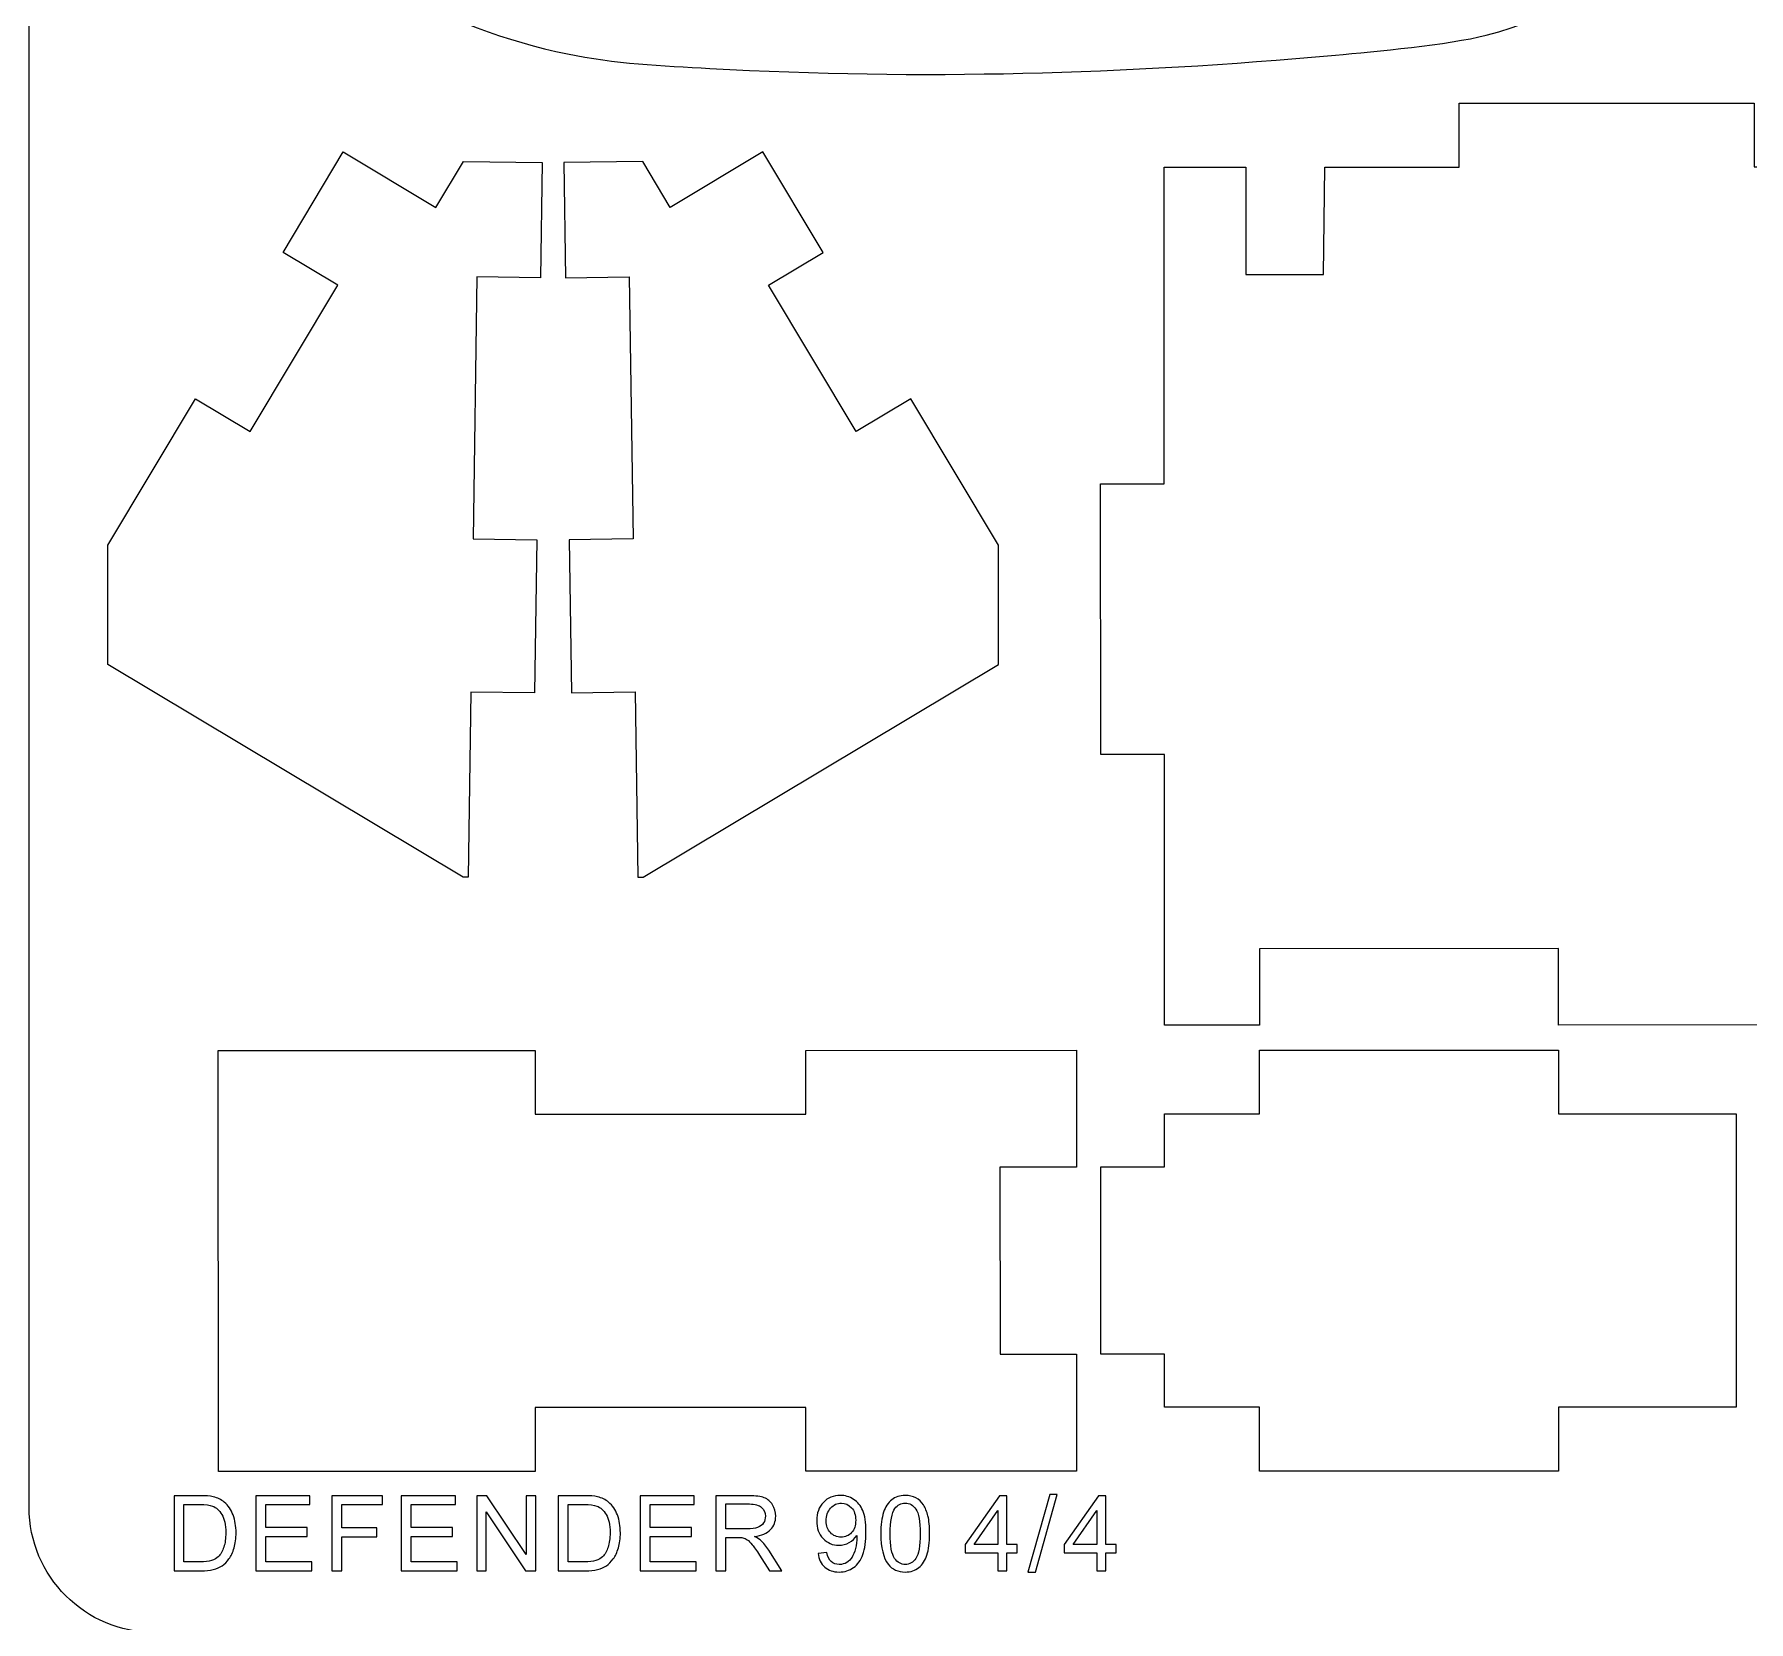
# Model space of a CAD drawing. Header units: centimetres. Extents: x -129.3 to -71.3, y -1.4 to 86.6.
# Drawn here: x -100.24 to -93.38, y 42.67 to 49.02 of the extents above; entities that cross this region are included whole.
import ezdxf

# ---------------------------------------------------------------- set-up
doc = ezdxf.new("R2010")
doc.units = ezdxf.units.CM
doc.header["$MEASUREMENT"] = 0
doc.layers.add('Camada 1', color=7, linetype='Continuous')

msp = doc.modelspace()

# ---------------------------------------------------------------- linework, layer by layer
at = {"layer": 'Camada 1', "color": 250, "lineweight": 20}
msp.add_open_spline([(-99.75825, 42.62823), (-100.03324, 42.62823), (-100.25825, 42.85323), (-100.25825, 43.12824), (-100.25825, 43.12824), (-100.25825, 43.12824), (-100.25825, 86.12825), (-100.25825, 86.12825), (-100.25825, 86.12825), (-100.25825, 86.40325), (-100.03324, 86.62825), (-99.75825, 86.62825), (-99.75825, 86.62825), (-99.75825, 86.62825), (-71.75824, 86.62825), (-71.75824, 86.62825), (-71.75824, 86.62825), (-71.48325, 86.62825), (-71.25825, 86.40325), (-71.25825, 86.12825), (-71.25825, 86.12825), (-71.25825, 86.12825), (-71.25825, 43.12824), (-71.25825, 43.12824), (-71.25825, 43.12824), (-71.25825, 42.85323), (-71.48325, 42.62823), (-71.75824, 42.62823)], degree=3, knots=[0, 0, 0, 0, 0.125, 0.125, 0.125, 0.125, 0.25, 0.25, 0.25, 0.25, 0.375, 0.375, 0.375, 0.375, 0.5, 0.5, 0.5, 0.5, 0.625, 0.625, 0.625, 0.625, 0.75, 0.75, 0.75, 0.75, 1, 1, 1, 1], dxfattribs=at)
at = {"layer": 'Camada 1', "lineweight": 9}
for points, knots in [([(-92.74323, 51.22337), (-92.81194, 51.03541), (-93.09892, 50.22603), (-93.17125, 50.07232), (-93.17125, 50.07232), (-93.40329, 49.57924), (-93.90003, 49.1514), (-94.43329, 49.01428), (-94.43329, 49.01428), (-94.58618, 48.97497), (-94.87643, 48.94927), (-95.03631, 48.93428), (-95.03631, 48.93428), (-95.87909, 48.85867), (-96.69083, 48.83453), (-97.53641, 48.88128), (-97.53641, 48.88128), (-97.72705, 48.89182), (-97.91904, 48.90039), (-98.10643, 48.93928), (-98.10643, 48.93928), (-98.59286, 49.04024), (-99.07221, 49.29158), (-99.34047, 49.72331), (-99.34047, 49.72331), (-99.77746, 50.4266), (-99.88606, 51.16203), (-100.1265, 51.9264), (-100.1265, 51.9264), (-100.1265, 51.9264), (-100.2165, 52.20542), (-100.2165, 52.20542), (-100.2165, 52.20542), (-100.00034, 52.19788), (-99.82675, 52.16559), (-99.67349, 51.99341), (-99.67349, 51.99341), (-99.37769, 51.6611), (-99.30975, 50.96957), (-99.08346, 50.53634), (-99.08346, 50.53634), (-98.81789, 50.0279), (-98.48561, 49.69659), (-97.91242, 49.60631), (-97.91242, 49.60631), (-97.28891, 49.5081), (-95.33524, 49.46508), (-94.7023, 49.60431), (-94.7023, 49.60431), (-94.26679, 49.70011), (-93.8938, 49.94965), (-93.65826, 50.33033), (-93.65826, 50.33033), (-93.57725, 50.46125), (-93.49654, 50.65629), (-93.44526, 50.80235), (-93.44526, 50.80235), (-93.36348, 51.05739), (-93.40008, 51.2005), (-93.14625, 51.35937), (-93.14625, 51.35937), (-92.97173, 51.4686), (-92.85537, 51.47205), (-92.65723, 51.49138), (-92.65723, 51.49138), (-92.65723, 51.49138), (-92.74323, 51.22337), (-92.74323, 51.22337)], [0, 0, 0, 0, 0.0555556, 0.0555556, 0.0555556, 0.0555556, 0.1111111, 0.1111111, 0.1111111, 0.1111111, 0.1666667, 0.1666667, 0.1666667, 0.1666667, 0.2222222, 0.2222222, 0.2222222, 0.2222222, 0.2777778, 0.2777778, 0.2777778, 0.2777778, 0.3333333, 0.3333333, 0.3333333, 0.3333333, 0.3888889, 0.3888889, 0.3888889, 0.3888889, 0.4444444, 0.4444444, 0.4444444, 0.4444444, 0.5, 0.5, 0.5, 0.5, 0.5555556, 0.5555556, 0.5555556, 0.5555556, 0.6111111, 0.6111111, 0.6111111, 0.6111111, 0.6666667, 0.6666667, 0.6666667, 0.6666667, 0.7222222, 0.7222222, 0.7222222, 0.7222222, 0.7777778, 0.7777778, 0.7777778, 0.7777778, 0.8333333, 0.8333333, 0.8333333, 0.8333333, 0.8888889, 0.8888889, 0.8888889, 0.8888889, 1, 1, 1, 1]), ([(-89.30662, 46.69323), (-89.30662, 46.69323), (-89.30737, 48.48868), (-89.30737, 48.48868), (-89.30737, 48.48868), (-89.30737, 48.48868), (-90.62003, 48.4883), (-90.62003, 48.4883), (-90.62003, 48.4883), (-90.62003, 48.4883), (-90.6201, 48.74328), (-90.6201, 48.74328), (-90.6201, 48.74328), (-90.6201, 48.74328), (-91.51426, 48.74302), (-91.51426, 48.74302), (-91.51426, 48.74302), (-91.51426, 48.74302), (-91.51419, 48.48804), (-91.51419, 48.48804), (-91.51419, 48.48804), (-91.51419, 48.48804), (-93.36166, 48.48751), (-93.36166, 48.48751), (-93.36166, 48.48751), (-93.36166, 48.48751), (-93.36191, 48.74249), (-93.36191, 48.74249), (-93.36191, 48.74249), (-93.36191, 48.74249), (-94.5413, 48.74189), (-94.5413, 48.74189), (-94.5413, 48.74189), (-94.5413, 48.74189), (-94.54117, 48.48692), (-94.54117, 48.48692), (-94.54117, 48.48692), (-94.54117, 48.48692), (-95.07818, 48.48664), (-95.07818, 48.48664), (-95.07818, 48.48664), (-95.07818, 48.48664), (-95.08406, 48.0579), (-95.08406, 48.0579), (-95.08406, 48.0579), (-95.08406, 48.0579), (-95.39362, 48.05774), (-95.39362, 48.05774), (-95.39362, 48.05774), (-95.39362, 48.05774), (-95.39384, 48.48649), (-95.39384, 48.48649), (-95.39384, 48.48649), (-95.39384, 48.48649), (-95.72057, 48.48632), (-95.72057, 48.48632), (-95.72057, 48.48632), (-95.72057, 48.48632), (-95.72041, 47.22022), (-95.72041, 47.22022), (-95.72041, 47.22022), (-95.72041, 47.22022), (-95.97539, 47.22003), (-95.97539, 47.22003), (-95.97539, 47.22003), (-95.97539, 47.22003), (-95.97455, 46.13791), (-95.97455, 46.13791), (-95.97455, 46.13791), (-95.97455, 46.13791), (-95.71958, 46.13811), (-95.71958, 46.13811), (-95.71958, 46.13811), (-95.71958, 46.13811), (-95.71887, 45.05599), (-95.71887, 45.05599), (-95.71887, 45.05599), (-95.71887, 45.05599), (-95.33987, 45.05612), (-95.33987, 45.05612), (-95.33987, 45.05612), (-95.33987, 45.05612), (-95.34002, 45.36209), (-95.34002, 45.36209), (-95.34002, 45.36209), (-95.34002, 45.36209), (-94.14401, 45.36271), (-94.14401, 45.36271), (-94.14401, 45.36271), (-94.14401, 45.36271), (-94.14385, 45.05674), (-94.14385, 45.05674), (-94.14385, 45.05674), (-94.14385, 45.05674), (-93.20337, 45.05725), (-93.20337, 45.05725), (-93.20337, 45.05725), (-93.20337, 45.05725), (-92.69389, 45.63821), (-92.69389, 45.63821), (-92.69389, 45.63821), (-92.69389, 45.63821), (-92.8856, 45.80632), (-92.8856, 45.80632), (-92.8856, 45.80632), (-92.8856, 45.80632), (-92.62571, 46.10269), (-92.62571, 46.10269), (-92.62571, 46.10269), (-92.62571, 46.10269), (-92.434, 45.93458), (-92.434, 45.93458), (-92.434, 45.93458), (-92.434, 45.93458), (-91.56022, 46.93165), (-91.56022, 46.93165), (-91.56022, 46.93165), (-91.56022, 46.93165), (-91.31553, 46.92821), (-91.31553, 46.92821), (-91.31553, 46.92821), (-91.31553, 46.92821), (-91.31205, 47.18274), (-91.31205, 47.18274), (-91.31205, 47.18274), (-91.31205, 47.18274), (-91.18973, 47.18079), (-91.18973, 47.18079), (-91.18973, 47.18079), (-91.18973, 47.18079), (-91.18613, 47.43653), (-91.18613, 47.43653), (-91.18613, 47.43653), (-91.18613, 47.43653), (-90.69654, 47.42971), (-90.69654, 47.42971), (-90.69654, 47.42971), (-90.69654, 47.42971), (-90.7, 47.17396), (-90.7, 47.17396), (-90.7, 47.17396), (-90.7, 47.17396), (-90.57758, 47.1725), (-90.57758, 47.1725), (-90.57758, 47.1725), (-90.57758, 47.1725), (-90.5812, 46.91754), (-90.5812, 46.91754), (-90.5812, 46.91754), (-90.5812, 46.91754), (-90.33628, 46.91458), (-90.33628, 46.91458), (-90.33628, 46.91458), (-90.33628, 46.91458), (-90.06222, 46.69514), (-90.06222, 46.69514), (-90.06222, 46.69514), (-90.06222, 46.69514), (-89.90285, 46.89476), (-89.90285, 46.89476), (-89.90285, 46.89476), (-89.90285, 46.89476), (-89.62847, 46.67571), (-89.62847, 46.67571), (-89.62847, 46.67571), (-89.62847, 46.67571), (-89.78784, 46.4761), (-89.78784, 46.4761), (-89.78784, 46.4761), (-89.78784, 46.4761), (-89.51345, 46.25705), (-89.51345, 46.25705), (-89.51345, 46.25705), (-89.51345, 46.25705), (-89.32258, 46.49614), (-89.32258, 46.49614), (-89.32258, 46.49614), (-89.32258, 46.49614), (-89.30662, 46.69323), (-89.30662, 46.69323)], [0, 0, 0, 0, 0.0217391, 0.0217391, 0.0217391, 0.0217391, 0.0434783, 0.0434783, 0.0434783, 0.0434783, 0.0652174, 0.0652174, 0.0652174, 0.0652174, 0.0869565, 0.0869565, 0.0869565, 0.0869565, 0.1086957, 0.1086957, 0.1086957, 0.1086957, 0.1304348, 0.1304348, 0.1304348, 0.1304348, 0.1521739, 0.1521739, 0.1521739, 0.1521739, 0.173913, 0.173913, 0.173913, 0.173913, 0.1956522, 0.1956522, 0.1956522, 0.1956522, 0.2173913, 0.2173913, 0.2173913, 0.2173913, 0.2391304, 0.2391304, 0.2391304, 0.2391304, 0.2608696, 0.2608696, 0.2608696, 0.2608696, 0.2826087, 0.2826087, 0.2826087, 0.2826087, 0.3043478, 0.3043478, 0.3043478, 0.3043478, 0.326087, 0.326087, 0.326087, 0.326087, 0.3478261, 0.3478261, 0.3478261, 0.3478261, 0.3695652, 0.3695652, 0.3695652, 0.3695652, 0.3913043, 0.3913043, 0.3913043, 0.3913043, 0.4130435, 0.4130435, 0.4130435, 0.4130435, 0.4347826, 0.4347826, 0.4347826, 0.4347826, 0.4565217, 0.4565217, 0.4565217, 0.4565217, 0.4782609, 0.4782609, 0.4782609, 0.4782609, 0.5, 0.5, 0.5, 0.5, 0.5217391, 0.5217391, 0.5217391, 0.5217391, 0.5434783, 0.5434783, 0.5434783, 0.5434783, 0.5652174, 0.5652174, 0.5652174, 0.5652174, 0.5869565, 0.5869565, 0.5869565, 0.5869565, 0.6086957, 0.6086957, 0.6086957, 0.6086957, 0.6304348, 0.6304348, 0.6304348, 0.6304348, 0.6521739, 0.6521739, 0.6521739, 0.6521739, 0.673913, 0.673913, 0.673913, 0.673913, 0.6956522, 0.6956522, 0.6956522, 0.6956522, 0.7173913, 0.7173913, 0.7173913, 0.7173913, 0.7391304, 0.7391304, 0.7391304, 0.7391304, 0.7608696, 0.7608696, 0.7608696, 0.7608696, 0.7826087, 0.7826087, 0.7826087, 0.7826087, 0.8043478, 0.8043478, 0.8043478, 0.8043478, 0.826087, 0.826087, 0.826087, 0.826087, 0.8478261, 0.8478261, 0.8478261, 0.8478261, 0.8695652, 0.8695652, 0.8695652, 0.8695652, 0.8913043, 0.8913043, 0.8913043, 0.8913043, 0.9130435, 0.9130435, 0.9130435, 0.9130435, 0.9347826, 0.9347826, 0.9347826, 0.9347826, 0.9565217, 0.9565217, 0.9565217, 0.9565217, 1, 1, 1, 1]), ([(-99.94352, 46.49812), (-99.94352, 46.49812), (-98.52302, 45.64796), (-98.52302, 45.64796), (-98.52302, 45.64796), (-98.52302, 45.64796), (-98.50292, 45.64796), (-98.50292, 45.64796), (-98.50292, 45.64796), (-98.50292, 45.64796), (-98.49223, 46.3882), (-98.49223, 46.3882), (-98.49223, 46.3882), (-98.49223, 46.3882), (-98.23728, 46.38451), (-98.23728, 46.38451), (-98.23728, 46.38451), (-98.23728, 46.38451), (-98.22845, 46.99639), (-98.22845, 46.99639), (-98.22845, 46.99639), (-98.22845, 46.99639), (-98.48339, 47.00007), (-98.48339, 47.00007), (-98.48339, 47.00007), (-98.48339, 47.00007), (-98.46826, 48.04789), (-98.46826, 48.04789), (-98.46826, 48.04789), (-98.46826, 48.04789), (-98.21331, 48.04422), (-98.21331, 48.04422), (-98.21331, 48.04422), (-98.21331, 48.04422), (-98.20666, 48.50467), (-98.20666, 48.50467), (-98.20666, 48.50467), (-98.20666, 48.50467), (-98.52224, 48.50872), (-98.52224, 48.50872), (-98.52224, 48.50872), (-98.52224, 48.50872), (-98.63188, 48.32554), (-98.63188, 48.32554), (-98.63188, 48.32554), (-98.63188, 48.32554), (-99.0024, 48.54729), (-99.0024, 48.54729), (-99.0024, 48.54729), (-99.0024, 48.54729), (-99.24302, 48.14525), (-99.24302, 48.14525), (-99.24302, 48.14525), (-99.24302, 48.14525), (-99.02423, 48.01431), (-99.02423, 48.01431), (-99.02423, 48.01431), (-99.02423, 48.01431), (-99.37448, 47.42908), (-99.37448, 47.42908), (-99.37448, 47.42908), (-99.37448, 47.42908), (-99.59327, 47.56002), (-99.59327, 47.56002), (-99.59327, 47.56002), (-99.59327, 47.56002), (-99.94352, 46.97479), (-99.94352, 46.97479), (-99.94352, 46.97479), (-99.94352, 46.97479), (-99.94352, 46.49812), (-99.94352, 46.49812)], [0, 0, 0, 0, 0.0526316, 0.0526316, 0.0526316, 0.0526316, 0.1052632, 0.1052632, 0.1052632, 0.1052632, 0.1578947, 0.1578947, 0.1578947, 0.1578947, 0.2105263, 0.2105263, 0.2105263, 0.2105263, 0.2631579, 0.2631579, 0.2631579, 0.2631579, 0.3157895, 0.3157895, 0.3157895, 0.3157895, 0.3684211, 0.3684211, 0.3684211, 0.3684211, 0.4210526, 0.4210526, 0.4210526, 0.4210526, 0.4736842, 0.4736842, 0.4736842, 0.4736842, 0.5263158, 0.5263158, 0.5263158, 0.5263158, 0.5789474, 0.5789474, 0.5789474, 0.5789474, 0.6315789, 0.6315789, 0.6315789, 0.6315789, 0.6842105, 0.6842105, 0.6842105, 0.6842105, 0.7368421, 0.7368421, 0.7368421, 0.7368421, 0.7894737, 0.7894737, 0.7894737, 0.7894737, 0.8421053, 0.8421053, 0.8421053, 0.8421053, 0.8947368, 0.8947368, 0.8947368, 0.8947368, 1, 1, 1, 1]), ([(-96.38349, 46.49849), (-96.38349, 46.49849), (-97.80399, 45.64833), (-97.80399, 45.64833), (-97.80399, 45.64833), (-97.80399, 45.64833), (-97.82409, 45.64833), (-97.82409, 45.64833), (-97.82409, 45.64833), (-97.82409, 45.64833), (-97.83478, 46.38856), (-97.83478, 46.38856), (-97.83478, 46.38856), (-97.83478, 46.38856), (-98.08973, 46.38488), (-98.08973, 46.38488), (-98.08973, 46.38488), (-98.08973, 46.38488), (-98.09856, 46.99676), (-98.09856, 46.99676), (-98.09856, 46.99676), (-98.09856, 46.99676), (-97.84362, 47.00044), (-97.84362, 47.00044), (-97.84362, 47.00044), (-97.84362, 47.00044), (-97.85874, 48.04826), (-97.85874, 48.04826), (-97.85874, 48.04826), (-97.85874, 48.04826), (-98.1137, 48.04459), (-98.1137, 48.04459), (-98.1137, 48.04459), (-98.1137, 48.04459), (-98.12035, 48.50504), (-98.12035, 48.50504), (-98.12035, 48.50504), (-98.12035, 48.50504), (-97.80476, 48.50909), (-97.80476, 48.50909), (-97.80476, 48.50909), (-97.80476, 48.50909), (-97.69513, 48.32591), (-97.69513, 48.32591), (-97.69513, 48.32591), (-97.69513, 48.32591), (-97.3246, 48.54766), (-97.3246, 48.54766), (-97.3246, 48.54766), (-97.3246, 48.54766), (-97.08399, 48.14562), (-97.08399, 48.14562), (-97.08399, 48.14562), (-97.08399, 48.14562), (-97.30277, 48.01468), (-97.30277, 48.01468), (-97.30277, 48.01468), (-97.30277, 48.01468), (-96.95253, 47.42945), (-96.95253, 47.42945), (-96.95253, 47.42945), (-96.95253, 47.42945), (-96.73373, 47.56039), (-96.73373, 47.56039), (-96.73373, 47.56039), (-96.73373, 47.56039), (-96.38349, 46.97516), (-96.38349, 46.97516), (-96.38349, 46.97516), (-96.38349, 46.97516), (-96.38349, 46.49849), (-96.38349, 46.49849)], [0, 0, 0, 0, 0.0526316, 0.0526316, 0.0526316, 0.0526316, 0.1052632, 0.1052632, 0.1052632, 0.1052632, 0.1578947, 0.1578947, 0.1578947, 0.1578947, 0.2105263, 0.2105263, 0.2105263, 0.2105263, 0.2631579, 0.2631579, 0.2631579, 0.2631579, 0.3157895, 0.3157895, 0.3157895, 0.3157895, 0.3684211, 0.3684211, 0.3684211, 0.3684211, 0.4210526, 0.4210526, 0.4210526, 0.4210526, 0.4736842, 0.4736842, 0.4736842, 0.4736842, 0.5263158, 0.5263158, 0.5263158, 0.5263158, 0.5789474, 0.5789474, 0.5789474, 0.5789474, 0.6315789, 0.6315789, 0.6315789, 0.6315789, 0.6842105, 0.6842105, 0.6842105, 0.6842105, 0.7368421, 0.7368421, 0.7368421, 0.7368421, 0.7894737, 0.7894737, 0.7894737, 0.7894737, 0.8421053, 0.8421053, 0.8421053, 0.8421053, 0.8947368, 0.8947368, 0.8947368, 0.8947368, 1, 1, 1, 1]), ([(-98.23566, 44.95513), (-98.23566, 44.95513), (-99.50183, 44.95463), (-99.50183, 44.95463), (-99.50183, 44.95463), (-99.50183, 44.95463), (-99.50116, 43.27207), (-99.50116, 43.27207), (-99.50116, 43.27207), (-99.50116, 43.27207), (-98.23499, 43.27256), (-98.23499, 43.27256), (-98.23499, 43.27256), (-98.23499, 43.27256), (-98.23509, 43.52743), (-98.23509, 43.52743), (-98.23509, 43.52743), (-98.23509, 43.52743), (-97.15298, 43.52786), (-97.15298, 43.52786), (-97.15298, 43.52786), (-97.15298, 43.52786), (-97.15287, 43.27299), (-97.15287, 43.27299), (-97.15287, 43.27299), (-97.15287, 43.27299), (-96.07076, 43.27342), (-96.07076, 43.27342), (-96.07076, 43.27342), (-96.07076, 43.27342), (-96.07094, 43.74054), (-96.07094, 43.74054), (-96.07094, 43.74054), (-96.07094, 43.74054), (-96.37692, 43.74041), (-96.37692, 43.74041), (-96.37692, 43.74041), (-96.37692, 43.74041), (-96.37721, 44.48882), (-96.37721, 44.48882), (-96.37721, 44.48882), (-96.37721, 44.48882), (-96.07124, 44.48894), (-96.07124, 44.48894), (-96.07124, 44.48894), (-96.07124, 44.48894), (-96.07143, 44.95599), (-96.07143, 44.95599), (-96.07143, 44.95599), (-96.07143, 44.95599), (-97.15355, 44.95556), (-97.15355, 44.95556), (-97.15355, 44.95556), (-97.15355, 44.95556), (-97.15344, 44.70068), (-97.15344, 44.70068), (-97.15344, 44.70068), (-97.15344, 44.70068), (-98.23556, 44.70025), (-98.23556, 44.70025), (-98.23556, 44.70025), (-98.23556, 44.70025), (-98.23566, 44.95513), (-98.23566, 44.95513)], [0, 0, 0, 0, 0.0588235, 0.0588235, 0.0588235, 0.0588235, 0.1176471, 0.1176471, 0.1176471, 0.1176471, 0.1764706, 0.1764706, 0.1764706, 0.1764706, 0.2352941, 0.2352941, 0.2352941, 0.2352941, 0.2941176, 0.2941176, 0.2941176, 0.2941176, 0.3529412, 0.3529412, 0.3529412, 0.3529412, 0.4117647, 0.4117647, 0.4117647, 0.4117647, 0.4705882, 0.4705882, 0.4705882, 0.4705882, 0.5294118, 0.5294118, 0.5294118, 0.5294118, 0.5882353, 0.5882353, 0.5882353, 0.5882353, 0.6470588, 0.6470588, 0.6470588, 0.6470588, 0.7058824, 0.7058824, 0.7058824, 0.7058824, 0.7647059, 0.7647059, 0.7647059, 0.7647059, 0.8235294, 0.8235294, 0.8235294, 0.8235294, 0.8823529, 0.8823529, 0.8823529, 0.8823529, 1, 1, 1, 1]), ([(-95.97419, 43.74096), (-95.97419, 43.74096), (-95.7192, 43.74098), (-95.7192, 43.74098), (-95.7192, 43.74098), (-95.7192, 43.74098), (-95.71922, 43.52878), (-95.71922, 43.52878), (-95.71922, 43.52878), (-95.71922, 43.52878), (-95.34025, 43.52876), (-95.34025, 43.52876), (-95.34025, 43.52876), (-95.34025, 43.52876), (-95.34025, 43.27388), (-95.34025, 43.27388), (-95.34025, 43.27388), (-95.34025, 43.27388), (-94.14422, 43.27389), (-94.14422, 43.27389), (-94.14422, 43.27389), (-94.14422, 43.27389), (-94.14422, 43.52887), (-94.14422, 43.52887), (-94.14422, 43.52887), (-94.14422, 43.52887), (-93.43366, 43.52888), (-93.43366, 43.52888), (-93.43366, 43.52888), (-93.43366, 43.52888), (-93.43367, 44.70157), (-93.43367, 44.70157), (-93.43367, 44.70157), (-93.43367, 44.70157), (-94.14423, 44.70156), (-94.14423, 44.70156), (-94.14423, 44.70156), (-94.14423, 44.70156), (-94.14423, 44.95654), (-94.14423, 44.95654), (-94.14423, 44.95654), (-94.14423, 44.95654), (-95.34025, 44.95652), (-95.34025, 44.95652), (-95.34025, 44.95652), (-95.34025, 44.95652), (-95.34026, 44.70154), (-95.34026, 44.70154), (-95.34026, 44.70154), (-95.34026, 44.70154), (-95.71926, 44.70162), (-95.71926, 44.70162), (-95.71926, 44.70162), (-95.71926, 44.70162), (-95.71922, 44.48944), (-95.71922, 44.48944), (-95.71922, 44.48944), (-95.71922, 44.48944), (-95.9742, 44.48936), (-95.9742, 44.48936), (-95.9742, 44.48936), (-95.9742, 44.48936), (-95.97419, 43.74096), (-95.97419, 43.74096)], [0, 0, 0, 0, 0.0588235, 0.0588235, 0.0588235, 0.0588235, 0.1176471, 0.1176471, 0.1176471, 0.1176471, 0.1764706, 0.1764706, 0.1764706, 0.1764706, 0.2352941, 0.2352941, 0.2352941, 0.2352941, 0.2941176, 0.2941176, 0.2941176, 0.2941176, 0.3529412, 0.3529412, 0.3529412, 0.3529412, 0.4117647, 0.4117647, 0.4117647, 0.4117647, 0.4705882, 0.4705882, 0.4705882, 0.4705882, 0.5294118, 0.5294118, 0.5294118, 0.5294118, 0.5882353, 0.5882353, 0.5882353, 0.5882353, 0.6470588, 0.6470588, 0.6470588, 0.6470588, 0.7058824, 0.7058824, 0.7058824, 0.7058824, 0.7647059, 0.7647059, 0.7647059, 0.7647059, 0.8235294, 0.8235294, 0.8235294, 0.8235294, 0.8823529, 0.8823529, 0.8823529, 0.8823529, 1, 1, 1, 1])]:
    msp.add_open_spline(points, degree=3, knots=knots, dxfattribs=at)
at = {"layer": 'Camada 1', "color": 140, "lineweight": 9}
for points, knots in [([(-97.10425, 42.94472), (-97.10425, 42.94472), (-97.06906, 42.94765), (-97.06906, 42.94765), (-97.06906, 42.94765), (-97.06605, 42.93103), (-97.06033, 42.91902), (-97.05188, 42.91155), (-97.05188, 42.91155), (-97.04343, 42.90408), (-97.03261, 42.90031), (-97.01934, 42.90031), (-97.01934, 42.90031), (-97.00803, 42.90031), (-96.99811, 42.90289), (-96.98953, 42.90813), (-96.98953, 42.90813), (-96.98094, 42.91329), (-96.97395, 42.92021), (-96.96858, 42.92894), (-96.96858, 42.92894), (-96.9632, 42.93759), (-96.95866, 42.94932), (-96.95496, 42.96406), (-96.95496, 42.96406), (-96.95126, 42.97879), (-96.94945, 42.9938), (-96.94945, 43.00909), (-96.94945, 43.00909), (-96.94945, 43.0107), (-96.94952, 43.01321), (-96.94966, 43.0165), (-96.94966, 43.0165), (-96.95699, 43.00477), (-96.96704, 42.9952), (-96.97975, 42.98794), (-96.97975, 42.98794), (-96.99246, 42.98061), (-97.00628, 42.97697), (-97.02109, 42.97697), (-97.02109, 42.97697), (-97.04587, 42.97697), (-97.06682, 42.98598), (-97.084, 43.004), (-97.084, 43.004), (-97.10111, 43.02194), (-97.10969, 43.04568), (-97.10969, 43.07515), (-97.10969, 43.07515), (-97.10969, 43.10559), (-97.10076, 43.13003), (-97.08281, 43.1486), (-97.08281, 43.1486), (-97.06494, 43.16711), (-97.04252, 43.1764), (-97.0155, 43.1764), (-97.0155, 43.1764), (-96.99609, 43.1764), (-96.97828, 43.17116), (-96.96208, 43.16061), (-96.96208, 43.16061), (-96.94595, 43.15014), (-96.93374, 43.1352), (-96.92536, 43.11572), (-96.92536, 43.11572), (-96.91698, 43.09631), (-96.91279, 43.06817), (-96.91279, 43.03137), (-96.91279, 43.03137), (-96.91279, 42.99303), (-96.91691, 42.96252), (-96.92522, 42.93983), (-96.92522, 42.93983), (-96.93353, 42.91707), (-96.94595, 42.89982), (-96.96236, 42.88795), (-96.96236, 42.88795), (-96.97877, 42.87608), (-96.99797, 42.87014), (-97.02004, 42.87014), (-97.02004, 42.87014), (-97.0435, 42.87014), (-97.06263, 42.87664), (-97.0775, 42.88969), (-97.0775, 42.88969), (-97.09231, 42.90275), (-97.10125, 42.92111), (-97.10425, 42.94472)], [0, 0, 0, 0, 0.0434783, 0.0434783, 0.0434783, 0.0434783, 0.0869565, 0.0869565, 0.0869565, 0.0869565, 0.1304348, 0.1304348, 0.1304348, 0.1304348, 0.173913, 0.173913, 0.173913, 0.173913, 0.2173913, 0.2173913, 0.2173913, 0.2173913, 0.2608696, 0.2608696, 0.2608696, 0.2608696, 0.3043478, 0.3043478, 0.3043478, 0.3043478, 0.3478261, 0.3478261, 0.3478261, 0.3478261, 0.3913043, 0.3913043, 0.3913043, 0.3913043, 0.4347826, 0.4347826, 0.4347826, 0.4347826, 0.4782609, 0.4782609, 0.4782609, 0.4782609, 0.5217391, 0.5217391, 0.5217391, 0.5217391, 0.5652174, 0.5652174, 0.5652174, 0.5652174, 0.6086957, 0.6086957, 0.6086957, 0.6086957, 0.6521739, 0.6521739, 0.6521739, 0.6521739, 0.6956522, 0.6956522, 0.6956522, 0.6956522, 0.7391304, 0.7391304, 0.7391304, 0.7391304, 0.7826087, 0.7826087, 0.7826087, 0.7826087, 0.826087, 0.826087, 0.826087, 0.826087, 0.8695652, 0.8695652, 0.8695652, 0.8695652, 0.9130435, 0.9130435, 0.9130435, 0.9130435, 1, 1, 1, 1]), ([(-96.8534, 43.0232), (-96.8534, 43.0586), (-96.84977, 43.08723), (-96.84251, 43.10887), (-96.84251, 43.10887), (-96.83518, 43.13059), (-96.82436, 43.14728), (-96.80997, 43.15894), (-96.80997, 43.15894), (-96.79566, 43.1706), (-96.77757, 43.1764), (-96.75579, 43.1764), (-96.75579, 43.1764), (-96.73973, 43.1764), (-96.72562, 43.17318), (-96.7134, 43.16669), (-96.7134, 43.16669), (-96.70126, 43.1602), (-96.6912, 43.15084), (-96.68338, 43.13862), (-96.68338, 43.13862), (-96.67556, 43.12647), (-96.66942, 43.1116), (-96.66495, 43.09407), (-96.66495, 43.09407), (-96.66041, 43.07655), (-96.65817, 43.05287), (-96.65817, 43.0232), (-96.65817, 43.0232), (-96.65817, 42.98801), (-96.6618, 42.95952), (-96.669, 42.93787), (-96.669, 42.93787), (-96.67619, 42.91616), (-96.68701, 42.89947), (-96.7014, 42.88774), (-96.7014, 42.88774), (-96.71571, 42.87601), (-96.73386, 42.87014), (-96.75579, 42.87014), (-96.75579, 42.87014), (-96.78463, 42.87014), (-96.80732, 42.88041), (-96.8238, 42.90101), (-96.8238, 42.90101), (-96.84356, 42.92614), (-96.8534, 42.96685), (-96.8534, 43.0232)], [0, 0, 0, 0, 0.0769231, 0.0769231, 0.0769231, 0.0769231, 0.1538462, 0.1538462, 0.1538462, 0.1538462, 0.2307692, 0.2307692, 0.2307692, 0.2307692, 0.3076923, 0.3076923, 0.3076923, 0.3076923, 0.3846154, 0.3846154, 0.3846154, 0.3846154, 0.4615385, 0.4615385, 0.4615385, 0.4615385, 0.5384615, 0.5384615, 0.5384615, 0.5384615, 0.6153846, 0.6153846, 0.6153846, 0.6153846, 0.6923077, 0.6923077, 0.6923077, 0.6923077, 0.7692308, 0.7692308, 0.7692308, 0.7692308, 0.8461538, 0.8461538, 0.8461538, 0.8461538, 1, 1, 1, 1]), ([(-96.2653, 42.87014), (-96.2653, 42.87014), (-96.17816, 43.18017), (-96.17816, 43.18017), (-96.17816, 43.18017), (-96.17816, 43.18017), (-96.14848, 43.18017), (-96.14848, 43.18017), (-96.14848, 43.18017), (-96.14848, 43.18017), (-96.23562, 42.87014), (-96.23562, 42.87014), (-96.23562, 42.87014), (-96.23562, 42.87014), (-96.2653, 42.87014), (-96.2653, 42.87014)], [0, 0, 0, 0, 0.2, 0.2, 0.2, 0.2, 0.4, 0.4, 0.4, 0.4, 0.6, 0.6, 0.6, 0.6, 1, 1, 1, 1]), ([(-99.67882, 42.87517), (-99.67882, 42.87517), (-99.67882, 43.17514), (-99.67882, 43.17514), (-99.67882, 43.17514), (-99.67882, 43.17514), (-99.57548, 43.17514), (-99.57548, 43.17514), (-99.57548, 43.17514), (-99.55216, 43.17514), (-99.53435, 43.17374), (-99.52206, 43.17088), (-99.52206, 43.17088), (-99.50489, 43.1669), (-99.49022, 43.15971), (-99.47807, 43.14937), (-99.47807, 43.14937), (-99.46222, 43.13597), (-99.45042, 43.11893), (-99.4426, 43.09812), (-99.4426, 43.09812), (-99.43471, 43.07731), (-99.4308, 43.0535), (-99.4308, 43.02676), (-99.4308, 43.02676), (-99.4308, 43.004), (-99.43346, 42.98382), (-99.43876, 42.96622), (-99.43876, 42.96622), (-99.44407, 42.94863), (-99.45091, 42.93403), (-99.45922, 42.92251), (-99.45922, 42.92251), (-99.4676, 42.91099), (-99.47668, 42.90191), (-99.48659, 42.89535), (-99.48659, 42.89535), (-99.49644, 42.88872), (-99.50838, 42.88369), (-99.52234, 42.88027), (-99.52234, 42.88027), (-99.53638, 42.87685), (-99.55244, 42.87517), (-99.57059, 42.87517), (-99.57059, 42.87517), (-99.57059, 42.87517), (-99.67882, 42.87517), (-99.67882, 42.87517)], [0, 0, 0, 0, 0.0769231, 0.0769231, 0.0769231, 0.0769231, 0.1538462, 0.1538462, 0.1538462, 0.1538462, 0.2307692, 0.2307692, 0.2307692, 0.2307692, 0.3076923, 0.3076923, 0.3076923, 0.3076923, 0.3846154, 0.3846154, 0.3846154, 0.3846154, 0.4615385, 0.4615385, 0.4615385, 0.4615385, 0.5384615, 0.5384615, 0.5384615, 0.5384615, 0.6153846, 0.6153846, 0.6153846, 0.6153846, 0.6923077, 0.6923077, 0.6923077, 0.6923077, 0.7692308, 0.7692308, 0.7692308, 0.7692308, 0.8461538, 0.8461538, 0.8461538, 0.8461538, 1, 1, 1, 1]), ([(-99.63902, 42.91036), (-99.63902, 42.91036), (-99.57506, 42.91036), (-99.57506, 42.91036), (-99.57506, 42.91036), (-99.5553, 42.91036), (-99.5398, 42.91218), (-99.52856, 42.91588), (-99.52856, 42.91588), (-99.51732, 42.91958), (-99.50838, 42.92475), (-99.50167, 42.93145), (-99.50167, 42.93145), (-99.49232, 42.94088), (-99.48499, 42.95358), (-99.47975, 42.9695), (-99.47975, 42.9695), (-99.47451, 42.98542), (-99.47186, 43.0047), (-99.47186, 43.02739), (-99.47186, 43.02739), (-99.47186, 43.05881), (-99.47703, 43.08297), (-99.48729, 43.09987), (-99.48729, 43.09987), (-99.49756, 43.11676), (-99.51005, 43.12808), (-99.52479, 43.1338), (-99.52479, 43.1338), (-99.5354, 43.13792), (-99.55251, 43.13995), (-99.57611, 43.13995), (-99.57611, 43.13995), (-99.57611, 43.13995), (-99.63902, 43.13995), (-99.63902, 43.13995), (-99.63902, 43.13995), (-99.63902, 43.13995), (-99.63902, 42.91036), (-99.63902, 42.91036)], [0, 0, 0, 0, 0.0909091, 0.0909091, 0.0909091, 0.0909091, 0.1818182, 0.1818182, 0.1818182, 0.1818182, 0.2727273, 0.2727273, 0.2727273, 0.2727273, 0.3636364, 0.3636364, 0.3636364, 0.3636364, 0.4545455, 0.4545455, 0.4545455, 0.4545455, 0.5454545, 0.5454545, 0.5454545, 0.5454545, 0.6363636, 0.6363636, 0.6363636, 0.6363636, 0.7272727, 0.7272727, 0.7272727, 0.7272727, 0.8181818, 0.8181818, 0.8181818, 0.8181818, 1, 1, 1, 1]), ([(-99.35215, 42.87517), (-99.35215, 42.87517), (-99.35215, 43.17514), (-99.35215, 43.17514), (-99.35215, 43.17514), (-99.35215, 43.17514), (-99.13556, 43.17514), (-99.13556, 43.17514), (-99.13556, 43.17514), (-99.13556, 43.17514), (-99.13556, 43.13995), (-99.13556, 43.13995), (-99.13556, 43.13995), (-99.13556, 43.13995), (-99.31235, 43.13995), (-99.31235, 43.13995), (-99.31235, 43.13995), (-99.31235, 43.13995), (-99.31235, 43.04778), (-99.31235, 43.04778), (-99.31235, 43.04778), (-99.31235, 43.04778), (-99.14687, 43.04778), (-99.14687, 43.04778), (-99.14687, 43.04778), (-99.14687, 43.04778), (-99.14687, 43.01259), (-99.14687, 43.01259), (-99.14687, 43.01259), (-99.14687, 43.01259), (-99.31235, 43.01259), (-99.31235, 43.01259), (-99.31235, 43.01259), (-99.31235, 43.01259), (-99.31235, 42.91036), (-99.31235, 42.91036), (-99.31235, 42.91036), (-99.31235, 42.91036), (-99.12843, 42.91036), (-99.12843, 42.91036), (-99.12843, 42.91036), (-99.12843, 42.91036), (-99.12843, 42.87517), (-99.12843, 42.87517), (-99.12843, 42.87517), (-99.12843, 42.87517), (-99.35215, 42.87517), (-99.35215, 42.87517)], [0, 0, 0, 0, 0.0769231, 0.0769231, 0.0769231, 0.0769231, 0.1538462, 0.1538462, 0.1538462, 0.1538462, 0.2307692, 0.2307692, 0.2307692, 0.2307692, 0.3076923, 0.3076923, 0.3076923, 0.3076923, 0.3846154, 0.3846154, 0.3846154, 0.3846154, 0.4615385, 0.4615385, 0.4615385, 0.4615385, 0.5384615, 0.5384615, 0.5384615, 0.5384615, 0.6153846, 0.6153846, 0.6153846, 0.6153846, 0.6923077, 0.6923077, 0.6923077, 0.6923077, 0.7692308, 0.7692308, 0.7692308, 0.7692308, 0.8461538, 0.8461538, 0.8461538, 0.8461538, 1, 1, 1, 1]), ([(-99.04818, 42.87517), (-99.04818, 42.87517), (-99.04818, 43.17514), (-99.04818, 43.17514), (-99.04818, 43.17514), (-99.04818, 43.17514), (-98.84582, 43.17514), (-98.84582, 43.17514), (-98.84582, 43.17514), (-98.84582, 43.17514), (-98.84582, 43.13995), (-98.84582, 43.13995), (-98.84582, 43.13995), (-98.84582, 43.13995), (-99.00838, 43.13995), (-99.00838, 43.13995), (-99.00838, 43.13995), (-99.00838, 43.13995), (-99.00838, 43.04652), (-99.00838, 43.04652), (-99.00838, 43.04652), (-99.00838, 43.04652), (-98.86761, 43.04652), (-98.86761, 43.04652), (-98.86761, 43.04652), (-98.86761, 43.04652), (-98.86761, 43.01133), (-98.86761, 43.01133), (-98.86761, 43.01133), (-98.86761, 43.01133), (-99.00838, 43.01133), (-99.00838, 43.01133), (-99.00838, 43.01133), (-99.00838, 43.01133), (-99.00838, 42.87517), (-99.00838, 42.87517), (-99.00838, 42.87517), (-99.00838, 42.87517), (-99.04818, 42.87517), (-99.04818, 42.87517)], [0, 0, 0, 0, 0.0909091, 0.0909091, 0.0909091, 0.0909091, 0.1818182, 0.1818182, 0.1818182, 0.1818182, 0.2727273, 0.2727273, 0.2727273, 0.2727273, 0.3636364, 0.3636364, 0.3636364, 0.3636364, 0.4545455, 0.4545455, 0.4545455, 0.4545455, 0.5454545, 0.5454545, 0.5454545, 0.5454545, 0.6363636, 0.6363636, 0.6363636, 0.6363636, 0.7272727, 0.7272727, 0.7272727, 0.7272727, 0.8181818, 0.8181818, 0.8181818, 0.8181818, 1, 1, 1, 1]), ([(-98.77024, 42.87517), (-98.77024, 42.87517), (-98.77024, 43.17514), (-98.77024, 43.17514), (-98.77024, 43.17514), (-98.77024, 43.17514), (-98.55365, 43.17514), (-98.55365, 43.17514), (-98.55365, 43.17514), (-98.55365, 43.17514), (-98.55365, 43.13995), (-98.55365, 43.13995), (-98.55365, 43.13995), (-98.55365, 43.13995), (-98.73044, 43.13995), (-98.73044, 43.13995), (-98.73044, 43.13995), (-98.73044, 43.13995), (-98.73044, 43.04778), (-98.73044, 43.04778), (-98.73044, 43.04778), (-98.73044, 43.04778), (-98.56496, 43.04778), (-98.56496, 43.04778), (-98.56496, 43.04778), (-98.56496, 43.04778), (-98.56496, 43.01259), (-98.56496, 43.01259), (-98.56496, 43.01259), (-98.56496, 43.01259), (-98.73044, 43.01259), (-98.73044, 43.01259), (-98.73044, 43.01259), (-98.73044, 43.01259), (-98.73044, 42.91036), (-98.73044, 42.91036), (-98.73044, 42.91036), (-98.73044, 42.91036), (-98.54652, 42.91036), (-98.54652, 42.91036), (-98.54652, 42.91036), (-98.54652, 42.91036), (-98.54652, 42.87517), (-98.54652, 42.87517), (-98.54652, 42.87517), (-98.54652, 42.87517), (-98.77024, 42.87517), (-98.77024, 42.87517)], [0, 0, 0, 0, 0.0769231, 0.0769231, 0.0769231, 0.0769231, 0.1538462, 0.1538462, 0.1538462, 0.1538462, 0.2307692, 0.2307692, 0.2307692, 0.2307692, 0.3076923, 0.3076923, 0.3076923, 0.3076923, 0.3846154, 0.3846154, 0.3846154, 0.3846154, 0.4615385, 0.4615385, 0.4615385, 0.4615385, 0.5384615, 0.5384615, 0.5384615, 0.5384615, 0.6153846, 0.6153846, 0.6153846, 0.6153846, 0.6923077, 0.6923077, 0.6923077, 0.6923077, 0.7692308, 0.7692308, 0.7692308, 0.7692308, 0.8461538, 0.8461538, 0.8461538, 0.8461538, 1, 1, 1, 1]), ([(-98.46878, 42.87517), (-98.46878, 42.87517), (-98.46878, 43.17514), (-98.46878, 43.17514), (-98.46878, 43.17514), (-98.46878, 43.17514), (-98.428, 43.17514), (-98.428, 43.17514), (-98.428, 43.17514), (-98.428, 43.17514), (-98.27062, 42.93969), (-98.27062, 42.93969), (-98.27062, 42.93969), (-98.27062, 42.93969), (-98.27062, 43.17514), (-98.27062, 43.17514), (-98.27062, 43.17514), (-98.27062, 43.17514), (-98.23249, 43.17514), (-98.23249, 43.17514), (-98.23249, 43.17514), (-98.23249, 43.17514), (-98.23249, 42.87517), (-98.23249, 42.87517), (-98.23249, 42.87517), (-98.23249, 42.87517), (-98.27327, 42.87517), (-98.27327, 42.87517), (-98.27327, 42.87517), (-98.27327, 42.87517), (-98.43066, 43.11062), (-98.43066, 43.11062), (-98.43066, 43.11062), (-98.43066, 43.11062), (-98.43066, 42.87517), (-98.43066, 42.87517), (-98.43066, 42.87517), (-98.43066, 42.87517), (-98.46878, 42.87517), (-98.46878, 42.87517)], [0, 0, 0, 0, 0.0909091, 0.0909091, 0.0909091, 0.0909091, 0.1818182, 0.1818182, 0.1818182, 0.1818182, 0.2727273, 0.2727273, 0.2727273, 0.2727273, 0.3636364, 0.3636364, 0.3636364, 0.3636364, 0.4545455, 0.4545455, 0.4545455, 0.4545455, 0.5454545, 0.5454545, 0.5454545, 0.5454545, 0.6363636, 0.6363636, 0.6363636, 0.6363636, 0.7272727, 0.7272727, 0.7272727, 0.7272727, 0.8181818, 0.8181818, 0.8181818, 0.8181818, 1, 1, 1, 1]), ([(-98.14253, 42.87517), (-98.14253, 42.87517), (-98.14253, 43.17514), (-98.14253, 43.17514), (-98.14253, 43.17514), (-98.14253, 43.17514), (-98.03919, 43.17514), (-98.03919, 43.17514), (-98.03919, 43.17514), (-98.01587, 43.17514), (-97.99806, 43.17374), (-97.98577, 43.17088), (-97.98577, 43.17088), (-97.9686, 43.1669), (-97.95393, 43.15971), (-97.94178, 43.14937), (-97.94178, 43.14937), (-97.92593, 43.13597), (-97.91413, 43.11893), (-97.90631, 43.09812), (-97.90631, 43.09812), (-97.89842, 43.07731), (-97.89451, 43.0535), (-97.89451, 43.02676), (-97.89451, 43.02676), (-97.89451, 43.004), (-97.89717, 42.98382), (-97.90247, 42.96622), (-97.90247, 42.96622), (-97.90778, 42.94863), (-97.91462, 42.93403), (-97.92293, 42.92251), (-97.92293, 42.92251), (-97.93131, 42.91099), (-97.94039, 42.90191), (-97.9503, 42.89535), (-97.9503, 42.89535), (-97.96015, 42.88872), (-97.97209, 42.88369), (-97.98605, 42.88027), (-97.98605, 42.88027), (-98.00009, 42.87685), (-98.01615, 42.87517), (-98.0343, 42.87517), (-98.0343, 42.87517), (-98.0343, 42.87517), (-98.14253, 42.87517), (-98.14253, 42.87517)], [0, 0, 0, 0, 0.0769231, 0.0769231, 0.0769231, 0.0769231, 0.1538462, 0.1538462, 0.1538462, 0.1538462, 0.2307692, 0.2307692, 0.2307692, 0.2307692, 0.3076923, 0.3076923, 0.3076923, 0.3076923, 0.3846154, 0.3846154, 0.3846154, 0.3846154, 0.4615385, 0.4615385, 0.4615385, 0.4615385, 0.5384615, 0.5384615, 0.5384615, 0.5384615, 0.6153846, 0.6153846, 0.6153846, 0.6153846, 0.6923077, 0.6923077, 0.6923077, 0.6923077, 0.7692308, 0.7692308, 0.7692308, 0.7692308, 0.8461538, 0.8461538, 0.8461538, 0.8461538, 1, 1, 1, 1]), ([(-98.10273, 42.91036), (-98.10273, 42.91036), (-98.03877, 42.91036), (-98.03877, 42.91036), (-98.03877, 42.91036), (-98.01901, 42.91036), (-98.00351, 42.91218), (-97.99227, 42.91588), (-97.99227, 42.91588), (-97.98103, 42.91958), (-97.97209, 42.92475), (-97.96538, 42.93145), (-97.96538, 42.93145), (-97.95603, 42.94088), (-97.9487, 42.95358), (-97.94346, 42.9695), (-97.94346, 42.9695), (-97.93822, 42.98542), (-97.93557, 43.0047), (-97.93557, 43.02739), (-97.93557, 43.02739), (-97.93557, 43.05881), (-97.94074, 43.08297), (-97.951, 43.09987), (-97.951, 43.09987), (-97.96127, 43.11676), (-97.97376, 43.12808), (-97.9885, 43.1338), (-97.9885, 43.1338), (-97.99911, 43.13792), (-98.01622, 43.13995), (-98.03982, 43.13995), (-98.03982, 43.13995), (-98.03982, 43.13995), (-98.10273, 43.13995), (-98.10273, 43.13995), (-98.10273, 43.13995), (-98.10273, 43.13995), (-98.10273, 42.91036), (-98.10273, 42.91036)], [0, 0, 0, 0, 0.0909091, 0.0909091, 0.0909091, 0.0909091, 0.1818182, 0.1818182, 0.1818182, 0.1818182, 0.2727273, 0.2727273, 0.2727273, 0.2727273, 0.3636364, 0.3636364, 0.3636364, 0.3636364, 0.4545455, 0.4545455, 0.4545455, 0.4545455, 0.5454545, 0.5454545, 0.5454545, 0.5454545, 0.6363636, 0.6363636, 0.6363636, 0.6363636, 0.7272727, 0.7272727, 0.7272727, 0.7272727, 0.8181818, 0.8181818, 0.8181818, 0.8181818, 1, 1, 1, 1]), ([(-97.81586, 42.87517), (-97.81586, 42.87517), (-97.81586, 43.17514), (-97.81586, 43.17514), (-97.81586, 43.17514), (-97.81586, 43.17514), (-97.59927, 43.17514), (-97.59927, 43.17514), (-97.59927, 43.17514), (-97.59927, 43.17514), (-97.59927, 43.13995), (-97.59927, 43.13995), (-97.59927, 43.13995), (-97.59927, 43.13995), (-97.77606, 43.13995), (-97.77606, 43.13995), (-97.77606, 43.13995), (-97.77606, 43.13995), (-97.77606, 43.04778), (-97.77606, 43.04778), (-97.77606, 43.04778), (-97.77606, 43.04778), (-97.61058, 43.04778), (-97.61058, 43.04778), (-97.61058, 43.04778), (-97.61058, 43.04778), (-97.61058, 43.01259), (-97.61058, 43.01259), (-97.61058, 43.01259), (-97.61058, 43.01259), (-97.77606, 43.01259), (-97.77606, 43.01259), (-97.77606, 43.01259), (-97.77606, 43.01259), (-97.77606, 42.91036), (-97.77606, 42.91036), (-97.77606, 42.91036), (-97.77606, 42.91036), (-97.59214, 42.91036), (-97.59214, 42.91036), (-97.59214, 42.91036), (-97.59214, 42.91036), (-97.59214, 42.87517), (-97.59214, 42.87517), (-97.59214, 42.87517), (-97.59214, 42.87517), (-97.81586, 42.87517), (-97.81586, 42.87517)], [0, 0, 0, 0, 0.0769231, 0.0769231, 0.0769231, 0.0769231, 0.1538462, 0.1538462, 0.1538462, 0.1538462, 0.2307692, 0.2307692, 0.2307692, 0.2307692, 0.3076923, 0.3076923, 0.3076923, 0.3076923, 0.3846154, 0.3846154, 0.3846154, 0.3846154, 0.4615385, 0.4615385, 0.4615385, 0.4615385, 0.5384615, 0.5384615, 0.5384615, 0.5384615, 0.6153846, 0.6153846, 0.6153846, 0.6153846, 0.6923077, 0.6923077, 0.6923077, 0.6923077, 0.7692308, 0.7692308, 0.7692308, 0.7692308, 0.8461538, 0.8461538, 0.8461538, 0.8461538, 1, 1, 1, 1]), ([(-97.51314, 42.87517), (-97.51314, 42.87517), (-97.51314, 43.17514), (-97.51314, 43.17514), (-97.51314, 43.17514), (-97.51314, 43.17514), (-97.3802, 43.17514), (-97.3802, 43.17514), (-97.3802, 43.17514), (-97.35345, 43.17514), (-97.33313, 43.17242), (-97.31924, 43.16704), (-97.31924, 43.16704), (-97.30534, 43.16166), (-97.29424, 43.15217), (-97.28593, 43.13855), (-97.28593, 43.13855), (-97.27762, 43.12493), (-97.2735, 43.10985), (-97.2735, 43.09337), (-97.2735, 43.09337), (-97.2735, 43.07208), (-97.28042, 43.05413), (-97.29417, 43.03954), (-97.29417, 43.03954), (-97.30793, 43.02494), (-97.32915, 43.01573), (-97.35792, 43.01175), (-97.35792, 43.01175), (-97.34738, 43.00672), (-97.33942, 43.00169), (-97.33397, 42.99681), (-97.33397, 42.99681), (-97.32238, 42.98619), (-97.31142, 42.97286), (-97.30115, 42.95687), (-97.30115, 42.95687), (-97.30115, 42.95687), (-97.24927, 42.87517), (-97.24927, 42.87517), (-97.24927, 42.87517), (-97.24927, 42.87517), (-97.29885, 42.87517), (-97.29885, 42.87517), (-97.29885, 42.87517), (-97.29885, 42.87517), (-97.33851, 42.93759), (-97.33851, 42.93759), (-97.33851, 42.93759), (-97.35003, 42.95568), (-97.3596, 42.96943), (-97.36707, 42.979), (-97.36707, 42.979), (-97.37461, 42.98857), (-97.38131, 42.9952), (-97.38725, 42.99904), (-97.38725, 42.99904), (-97.39311, 43.00281), (-97.39919, 43.00546), (-97.40533, 43.007), (-97.40533, 43.007), (-97.4098, 43.00791), (-97.41713, 43.0084), (-97.4274, 43.0084), (-97.4274, 43.0084), (-97.4274, 43.0084), (-97.47334, 43.0084), (-97.47334, 43.0084), (-97.47334, 43.0084), (-97.47334, 43.0084), (-97.47334, 42.87517), (-97.47334, 42.87517), (-97.47334, 42.87517), (-97.47334, 42.87517), (-97.51314, 42.87517), (-97.51314, 42.87517)], [0, 0, 0, 0, 0.05, 0.05, 0.05, 0.05, 0.1, 0.1, 0.1, 0.1, 0.15, 0.15, 0.15, 0.15, 0.2, 0.2, 0.2, 0.2, 0.25, 0.25, 0.25, 0.25, 0.3, 0.3, 0.3, 0.3, 0.35, 0.35, 0.35, 0.35, 0.4, 0.4, 0.4, 0.4, 0.45, 0.45, 0.45, 0.45, 0.5, 0.5, 0.5, 0.5, 0.55, 0.55, 0.55, 0.55, 0.6, 0.6, 0.6, 0.6, 0.65, 0.65, 0.65, 0.65, 0.7, 0.7, 0.7, 0.7, 0.75, 0.75, 0.75, 0.75, 0.8, 0.8, 0.8, 0.8, 0.85, 0.85, 0.85, 0.85, 0.9, 0.9, 0.9, 0.9, 1, 1, 1, 1]), ([(-97.47334, 43.04275), (-97.47334, 43.04275), (-97.38816, 43.04275), (-97.38816, 43.04275), (-97.38816, 43.04275), (-97.37, 43.04275), (-97.3559, 43.04464), (-97.3457, 43.04841), (-97.3457, 43.04841), (-97.33551, 43.05211), (-97.32776, 43.05811), (-97.32252, 43.06642), (-97.32252, 43.06642), (-97.31721, 43.07466), (-97.31456, 43.0836), (-97.31456, 43.0933), (-97.31456, 43.0933), (-97.31456, 43.10748), (-97.31966, 43.11921), (-97.32992, 43.12836), (-97.32992, 43.12836), (-97.34019, 43.1375), (-97.35639, 43.14204), (-97.37852, 43.14204), (-97.37852, 43.14204), (-97.37852, 43.14204), (-97.47334, 43.14204), (-97.47334, 43.14204), (-97.47334, 43.14204), (-97.47334, 43.14204), (-97.47334, 43.04275), (-97.47334, 43.04275)], [0, 0, 0, 0, 0.1111111, 0.1111111, 0.1111111, 0.1111111, 0.2222222, 0.2222222, 0.2222222, 0.2222222, 0.3333333, 0.3333333, 0.3333333, 0.3333333, 0.4444444, 0.4444444, 0.4444444, 0.4444444, 0.5555556, 0.5555556, 0.5555556, 0.5555556, 0.6666667, 0.6666667, 0.6666667, 0.6666667, 0.7777778, 0.7777778, 0.7777778, 0.7777778, 1, 1, 1, 1]), ([(-96.95384, 43.07703), (-96.95384, 43.09812), (-96.95943, 43.11488), (-96.9706, 43.12724), (-96.9706, 43.12724), (-96.9817, 43.1396), (-96.99525, 43.14581), (-97.01117, 43.14581), (-97.01117, 43.14581), (-97.02765, 43.14581), (-97.04189, 43.13918), (-97.0539, 43.12584), (-97.0539, 43.12584), (-97.06598, 43.11251), (-97.07199, 43.09519), (-97.07199, 43.07396), (-97.07199, 43.07396), (-97.07199, 43.0549), (-97.06626, 43.0394), (-97.05488, 43.02753), (-97.05488, 43.02753), (-97.04343, 43.01559), (-97.02919, 43.00965), (-97.01222, 43.00965), (-97.01222, 43.00965), (-96.99518, 43.00965), (-96.98122, 43.01559), (-96.97025, 43.02753), (-96.97025, 43.02753), (-96.95929, 43.0394), (-96.95384, 43.05595), (-96.95384, 43.07703)], [0, 0, 0, 0, 0.1111111, 0.1111111, 0.1111111, 0.1111111, 0.2222222, 0.2222222, 0.2222222, 0.2222222, 0.3333333, 0.3333333, 0.3333333, 0.3333333, 0.4444444, 0.4444444, 0.4444444, 0.4444444, 0.5555556, 0.5555556, 0.5555556, 0.5555556, 0.6666667, 0.6666667, 0.6666667, 0.6666667, 0.7777778, 0.7777778, 0.7777778, 0.7777778, 1, 1, 1, 1]), ([(-96.8157, 43.02306), (-96.8157, 42.97369), (-96.80997, 42.94088), (-96.79845, 42.92468), (-96.79845, 42.92468), (-96.78693, 42.90841), (-96.77269, 42.90031), (-96.75579, 42.90031), (-96.75579, 42.90031), (-96.73889, 42.90031), (-96.72465, 42.90848), (-96.71313, 42.92475), (-96.71313, 42.92475), (-96.7016, 42.94108), (-96.69588, 42.97383), (-96.69588, 43.02306), (-96.69588, 43.02306), (-96.69588, 43.07243), (-96.7016, 43.10524), (-96.71313, 43.12144), (-96.71313, 43.12144), (-96.72458, 43.13771), (-96.73896, 43.14581), (-96.75621, 43.14581), (-96.75621, 43.14581), (-96.77311, 43.14581), (-96.78665, 43.13862), (-96.79678, 43.12431), (-96.79678, 43.12431), (-96.80941, 43.10608), (-96.8157, 43.07229), (-96.8157, 43.02306)], [0, 0, 0, 0, 0.1111111, 0.1111111, 0.1111111, 0.1111111, 0.2222222, 0.2222222, 0.2222222, 0.2222222, 0.3333333, 0.3333333, 0.3333333, 0.3333333, 0.4444444, 0.4444444, 0.4444444, 0.4444444, 0.5555556, 0.5555556, 0.5555556, 0.5555556, 0.6666667, 0.6666667, 0.6666667, 0.6666667, 0.7777778, 0.7777778, 0.7777778, 0.7777778, 1, 1, 1, 1]), ([(-96.38627, 42.87517), (-96.38627, 42.87517), (-96.38627, 42.94681), (-96.38627, 42.94681), (-96.38627, 42.94681), (-96.38627, 42.94681), (-96.51656, 42.94681), (-96.51656, 42.94681), (-96.51656, 42.94681), (-96.51656, 42.94681), (-96.51656, 42.98075), (-96.51656, 42.98075), (-96.51656, 42.98075), (-96.51656, 42.98075), (-96.37957, 43.17514), (-96.37957, 43.17514), (-96.37957, 43.17514), (-96.37957, 43.17514), (-96.3494, 43.17514), (-96.3494, 43.17514), (-96.3494, 43.17514), (-96.3494, 43.17514), (-96.3494, 42.98075), (-96.3494, 42.98075), (-96.3494, 42.98075), (-96.3494, 42.98075), (-96.30876, 42.98075), (-96.30876, 42.98075), (-96.30876, 42.98075), (-96.30876, 42.98075), (-96.30876, 42.94681), (-96.30876, 42.94681), (-96.30876, 42.94681), (-96.30876, 42.94681), (-96.3494, 42.94681), (-96.3494, 42.94681), (-96.3494, 42.94681), (-96.3494, 42.94681), (-96.3494, 42.87517), (-96.3494, 42.87517), (-96.3494, 42.87517), (-96.3494, 42.87517), (-96.38627, 42.87517), (-96.38627, 42.87517)], [0, 0, 0, 0, 0.0833333, 0.0833333, 0.0833333, 0.0833333, 0.1666667, 0.1666667, 0.1666667, 0.1666667, 0.25, 0.25, 0.25, 0.25, 0.3333333, 0.3333333, 0.3333333, 0.3333333, 0.4166667, 0.4166667, 0.4166667, 0.4166667, 0.5, 0.5, 0.5, 0.5, 0.5833333, 0.5833333, 0.5833333, 0.5833333, 0.6666667, 0.6666667, 0.6666667, 0.6666667, 0.75, 0.75, 0.75, 0.75, 0.8333333, 0.8333333, 0.8333333, 0.8333333, 1, 1, 1, 1]), ([(-96.38627, 42.98075), (-96.38627, 42.98075), (-96.38627, 43.11572), (-96.38627, 43.11572), (-96.38627, 43.11572), (-96.38627, 43.11572), (-96.48032, 42.98075), (-96.48032, 42.98075), (-96.48032, 42.98075), (-96.48032, 42.98075), (-96.38627, 42.98075), (-96.38627, 42.98075)], [0, 0, 0, 0, 0.25, 0.25, 0.25, 0.25, 0.5, 0.5, 0.5, 0.5, 1, 1, 1, 1]), ([(-95.9903, 42.87517), (-95.9903, 42.87517), (-95.9903, 42.94681), (-95.9903, 42.94681), (-95.9903, 42.94681), (-95.9903, 42.94681), (-96.12059, 42.94681), (-96.12059, 42.94681), (-96.12059, 42.94681), (-96.12059, 42.94681), (-96.12059, 42.98075), (-96.12059, 42.98075), (-96.12059, 42.98075), (-96.12059, 42.98075), (-95.9836, 43.17514), (-95.9836, 43.17514), (-95.9836, 43.17514), (-95.9836, 43.17514), (-95.95343, 43.17514), (-95.95343, 43.17514), (-95.95343, 43.17514), (-95.95343, 43.17514), (-95.95343, 42.98075), (-95.95343, 42.98075), (-95.95343, 42.98075), (-95.95343, 42.98075), (-95.91279, 42.98075), (-95.91279, 42.98075), (-95.91279, 42.98075), (-95.91279, 42.98075), (-95.91279, 42.94681), (-95.91279, 42.94681), (-95.91279, 42.94681), (-95.91279, 42.94681), (-95.95343, 42.94681), (-95.95343, 42.94681), (-95.95343, 42.94681), (-95.95343, 42.94681), (-95.95343, 42.87517), (-95.95343, 42.87517), (-95.95343, 42.87517), (-95.95343, 42.87517), (-95.9903, 42.87517), (-95.9903, 42.87517)], [0, 0, 0, 0, 0.0833333, 0.0833333, 0.0833333, 0.0833333, 0.1666667, 0.1666667, 0.1666667, 0.1666667, 0.25, 0.25, 0.25, 0.25, 0.3333333, 0.3333333, 0.3333333, 0.3333333, 0.4166667, 0.4166667, 0.4166667, 0.4166667, 0.5, 0.5, 0.5, 0.5, 0.5833333, 0.5833333, 0.5833333, 0.5833333, 0.6666667, 0.6666667, 0.6666667, 0.6666667, 0.75, 0.75, 0.75, 0.75, 0.8333333, 0.8333333, 0.8333333, 0.8333333, 1, 1, 1, 1]), ([(-95.9903, 42.98075), (-95.9903, 42.98075), (-95.9903, 43.11572), (-95.9903, 43.11572), (-95.9903, 43.11572), (-95.9903, 43.11572), (-96.08435, 42.98075), (-96.08435, 42.98075), (-96.08435, 42.98075), (-96.08435, 42.98075), (-95.9903, 42.98075), (-95.9903, 42.98075)], [0, 0, 0, 0, 0.25, 0.25, 0.25, 0.25, 0.5, 0.5, 0.5, 0.5, 1, 1, 1, 1])]:
    msp.add_open_spline(points, degree=3, knots=knots, dxfattribs=at)

doc.saveas('drawing.dxf')
